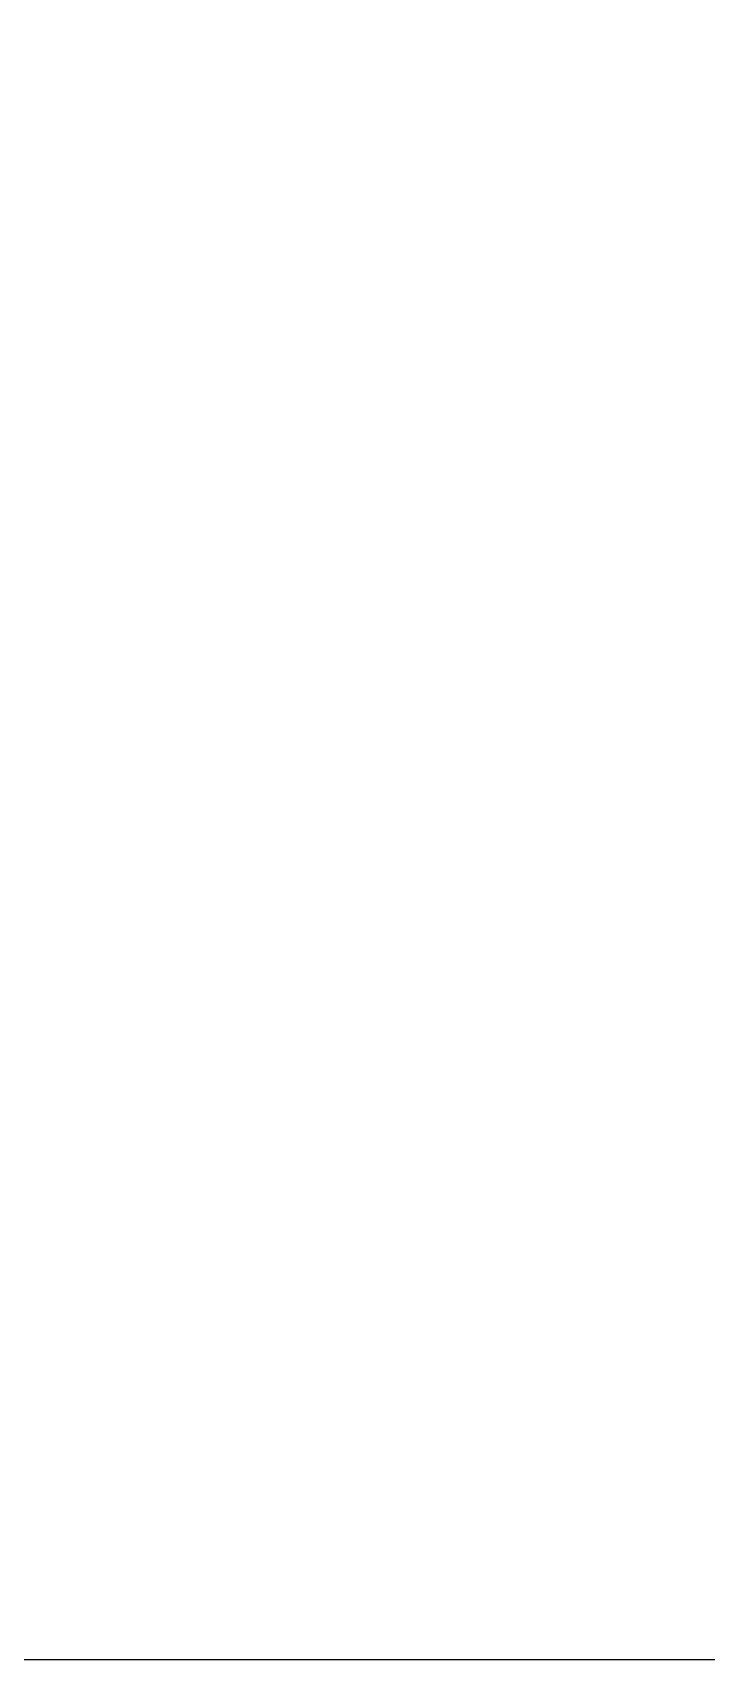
# Model space of a CAD drawing. Header units: millimetres. Extents: x -46397 to 283259, y -8690 to 23983.
# Drawn here: x 188456.3 to 188528, y -2257 to -2083.8 of the extents above; entities that cross this region are included whole.
import ezdxf

# ---------------------------------------------------------------- set-up
doc = ezdxf.new("R2010")
doc.units = ezdxf.units.MM
doc.layers.add('Dtext', color=255, linetype='Continuous', lineweight=20)
doc.styles.add('Chu va so', font='arial.ttf')
doc.styles.add('TCVN', font='arial.ttf')

# ---------------------------------------------------------------- blocks, each defined once
blk = doc.blocks.new('*U1829')
at = {"lineweight": 25}
for points in [[(0, 0), (7625.219459058739, 0), (7625.219459058739, 4994.917276317216), (0, 4994.917276317216)], [(0, 0), (5765.409860486666, 0), (5765.409860486666, 4994.917276317216), (0, 4994.917276317216)]]:
    blk.add_lwpolyline(points, close=True, dxfattribs=at)
at = {"layer": 'Dtext', "ltscale": 0.1}
for tag, p, height, style in [('FOR_APPROVAL3', (6146.677288755483, 1873.762519052843, -0.3004405219892461), 39.85295602297393, 'TCVN'), ('REV_3', (5814.53277691149, 1876.099977821672), 33.21079668581162, 'TCVN'), ('FOR_APPROVAL2', (6146.677288755483, 1749.775212481367, -0.3004405219892461), 39.85295602297393, 'TCVN'), ('REV_2', (5814.53277691149, 1752.112671250655), 33.21079668581162, 'TCVN'), ('FOR_APPROVAL1', (6146.677288755483, 1625.787911299444, -0.2875267381479513), 39.85295602297393, 'TCVN'), ('REV_1', (5814.532776731854, 1628.125364679192), 33.21079668581162, 'TCVN'), ('NGUOI_VE', (6500.528974746986, 1502.366371283948, -0.2791285311999145), 39.85295602297393, 'TCVN'), ('NGUOI_KIEM_2', (6852.705749200606, 1502.366371283948, -0.3243947640535799), 39.85295602297393, 'TCVN'), ('NGUOI_DUYET', (7278.112294458259, 1502.366371283948, -0.3243947640535799), 39.85295602297393, 'TCVN'), ('REV_0', (5814.53277691149, 1504.138058108176), 33.21079668581162, 'TCVN'), ('1.1_A4', (7299.449612111833, 75.63511182844323, -0.3085116358971259), 39.85295602297393, 'Chu va so'), ('A4_A4', (7432.066972903556, 75.63511182844323, -0.3085116358971259), 39.85295602297393, 'Chu va so'), ('REV.', (7541.271937878607, 75.63511182844323, -0.3085116358971259), 39.85295602297393, 'Chu va so')]:
    blk.add_attdef(tag, p, '', height=height, dxfattribs=dict(at, style=style))
for tag, p, height, style, width in [('NGAY_REV03', (5898.702675612851, 1873.762526238288, -0.3004405219892461), 34.53922855324408, 'TCVN', 0.95), ('NGAY_REV02', (5898.702675612851, 1749.775219667284, -0.3004405219892461), 34.53922855324408, 'TCVN', 0.95), ('NGAY_REV01', (5898.702675612851, 1625.787913095808, -0.3004405219892461), 34.53922855324408, 'TCVN', 0.95), ('NGAY_REV0', (5898.702675612851, 1501.800606524345, -0.3262680907944279), 34.53922855324408, 'TCVN', 0.95), ('DWD.NO', (5895.61538313117, 32.33317630525229, -0.3085116358971259), 53.13727469729859, 'Chu va so', 0.85)]:
    blk.add_attdef(tag, p, '', height=height, dxfattribs=dict(at, style=style, width=width))
at = {"layer": 'Dtext', "lineweight": 25, "ltscale": 0.1, "style": 'Chu va so'}
for tag, p, height in [('PROJECT_CODE', (6279.66904343805, 624.3639745265705), 79.70591204594787), ('TITLE1', (5934.480293000195, 476.1559123904966, -0.308511635897238), 53.13727469729859), ('TITLE2', (5934.480293000195, 351.1981415988699, -0.308511635897238), 53.13727469729859), ('TITLE3', (5934.480293000195, 227.2108350278532, -0.308511635897238), 53.13727469729859)]:
    blk.add_attdef(tag, p, '', height=height, dxfattribs=at)

msp = doc.modelspace()

# ---------------------------------------------------------------- block references
at = {"xscale": 0.9084576280678549, "yscale": 0.9084576280678549, "zscale": 0.9084576280678549}
msp.add_blockref('*U1829', (186976.599262108, -2257.035194649041, -0.1545845485571165), dxfattribs=at)

doc.saveas('drawing.dxf')
